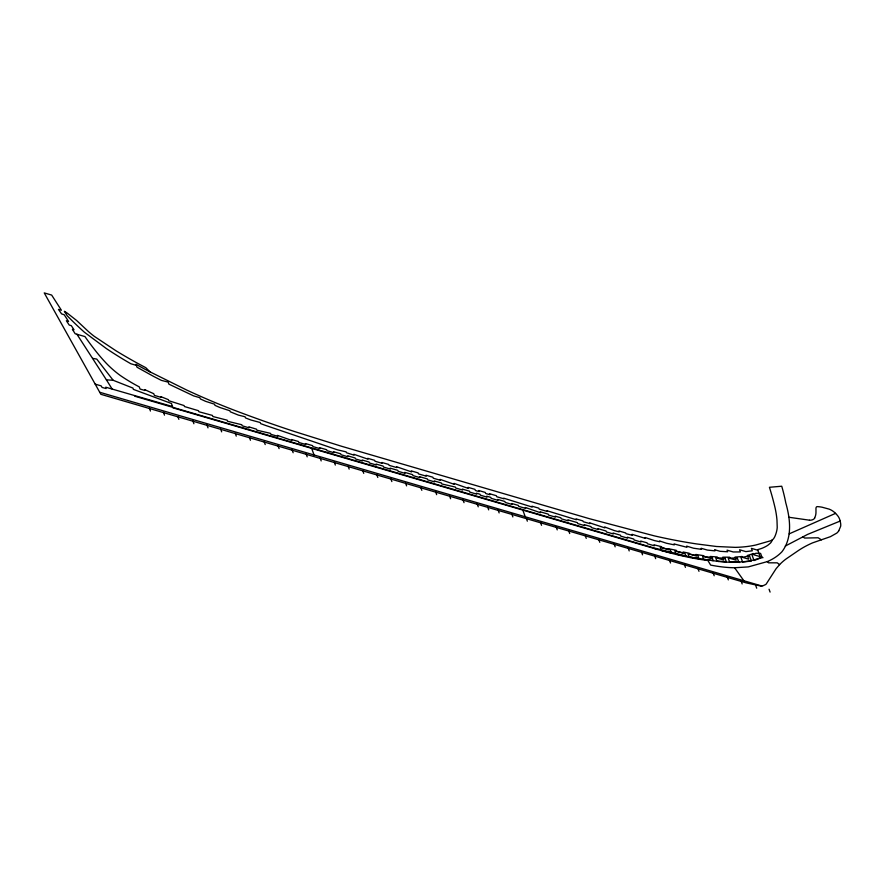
<?xml version="1.0" encoding="UTF-8"?>
<svg xmlns="http://www.w3.org/2000/svg" width="885" height="885" viewBox="0 0 885 885"><rect width="100%" height="100%" fill="white"/><g stroke="black" fill="none" stroke-linecap="round" stroke-linejoin="round"><path stroke-width="1.33" d="M814.587 517.902L815.284 516.375A47.193 22.49 33.1 0 0 815.893 513.643A39.736 18.939 33.1 0 0 815.97 512.194L815.97 508.156A10.996 5.244 33.1 0 1 816.424 507.005A3.584 1.704 33.1 0 1 817.519 506.629L819.3 506.784A36.628 17.457 33.1 0 1 822.154 507.227L829.19 509.14A9.237 4.403 33.1 0 1 835.506 513.311L837.321 515.302A12.434 5.929 33.1 0 1 839.068 517.913L839.5 518.909A26.484 12.622 33.1 0 1 840.197 521.044L840.65 523.466A35.688 17.003 33.1 0 1 840.75 525.137L840.739 525.579A20.41 9.724 33.1 0 1 840.639 526.309L838.77 530.79M785.272 546.067L807.562 534.418L840.197 521.044M789.188 533.854L835.573 513.355M838.77 530.79A43.52 20.742 33.1 0 1 836.79 533.091L830.407 536.675L812.629 542.848A299.296 142.629 33.1 0 0 798.712 550.326L786.201 558.877A204.866 97.627 33.1 0 0 779.707 564.508L776.056 568.745L766.211 584.034A15.764 7.511 33.1 0 1 765.614 584.531L762.947 585.804A10.841 5.166 33.1 0 1 761.941 586.014L761.797 586.025A11.339 5.398 33.1 0 1 760.569 586.003L746.066 582.839L100.868 394.312L44.25 292.913L51.662 295.07L61.386 310.215L58.465 309.407L61.574 313.887L64.229 314.772L68.565 321.465L66.364 320.746L69.229 325.06L71.331 325.669L73.997 329.773L72.415 329.408L75.192 333.767L84.938 336.565A243.032 115.813 33.1 0 0 95.326 350.526A121.013 57.669 33.1 0 0 104.817 361.677A55.169 26.285 33.1 0 0 120.283 375.483A89.584 42.69 33.1 0 0 139.266 386.878L140.051 389.046L145.029 390.506L144.709 389.599A134.144 63.919 33.1 0 0 153.747 393.681L154.377 395.396L161.269 397.409L161.026 396.723L168.382 399.655L168.769 400.717L184.113 405.573L184.456 406.547L198.472 410.695L198.848 411.735L212.455 415.419L212.854 416.514L227.18 420.187L227.578 421.282L241.826 424.745L242.213 425.807L249.116 427.831L248.751 426.835L256.473 429.17L256.849 430.187L270.5 433.351L270.854 434.303L277.746 436.316L277.403 435.365L291.851 440.442L291.508 439.491L298.488 441.526L298.831 442.478L305.723 444.491L305.38 443.54L312.582 445.631L312.925 446.582L319.817 448.595L319.474 447.644L326.665 449.713L327.007 450.664L333.91 452.689L333.568 451.737L340.703 453.795L341.046 454.746L347.949 456.76L347.606 455.808L355.173 457.999L355.516 458.95L362.419 460.963L362.076 460.012L369.1 462.025L369.443 462.977L376.335 465.001L375.992 464.05L383.183 466.107L383.526 467.059L390.429 469.083L390.075 468.132L397.808 470.355L398.161 471.307L405.053 473.32L404.71 472.369L412.609 474.637L412.952 475.588L419.855 477.612L419.501 476.661L427.344 478.918L427.698 479.869L434.59 481.882L434.247 480.931L441.438 483.011L441.781 483.962L455.366 487.06L455.709 488.011L462.612 490.036L462.269 489.084L469.459 491.164L469.802 492.115L476.705 494.129L476.362 493.188L480.035 494.25L480.389 495.202L487.027 497.138L486.684 496.186L490.799 497.381L491.142 498.332L498.034 500.346L497.691 499.394L504.892 501.485L505.235 502.437L512.138 504.45L511.784 503.51L518.389 505.435L518.732 506.386L525.635 508.399L525.292 507.448L540.492 512.736L540.149 511.784L548.213 514.13L548.567 515.081L555.459 517.094L555.116 516.143L560.902 517.836L561.245 518.787L568.148 520.8L567.794 519.849L577.396 522.637L577.739 523.588L584.631 525.613L584.288 524.661L591.003 526.608L591.346 527.56L598.238 529.573L597.895 528.622L606.07 531L606.424 531.951L613.316 533.965L612.973 533.013L620.385 535.171L620.728 536.122L627.631 538.135L627.288 537.184L633.76 539.042L634.114 539.994L641.005 542.007L640.663 541.056L647.057 542.804L647.4 543.755L654.292 545.768L653.949 544.817L661.615 546.709L661.958 547.66L668.85 549.673L668.507 548.722L676.295 550.315L676.649 551.266L683.541 553.28L683.076 551.997L689.238 553.236L689.526 554.021L696.418 556.045L695.831 554.441L703.852 555.703L704.161 556.543L711.053 558.557L710.29 556.466L717.204 556.964L717.669 558.247L723.797 560.039L722.746 557.163L729.616 557.196L730.048 558.38L736.176 560.172L735.037 557.041A151.291 72.094 33.1 0 0 742.028 556.488L742.327 557.296L748.71 559.165L747.371 555.47A132.13 62.968 33.1 0 0 753.268 553.49L753.732 554.762L760.115 556.632L757.582 549.673L760.868 548.689A91.299 43.509 33.1 0 0 764.009 547.395L765.049 546.886A112.528 53.631 33.1 0 0 767.914 545.215L770.47 543.069A37.845 18.032 33.1 0 0 772.295 539.883A25.765 12.279 33.1 0 0 773.689 538.567L774.618 537.04A133.447 63.587 33.1 0 0 776.377 532.294L776.831 530.392A80.701 38.453 33.1 0 0 777.218 527.294L776.986 520.181A213.23 101.609 33.1 0 0 774.364 504.926A508.93 242.523 33.1 0 0 769.43 487.281L781.743 486.23A379.145 180.673 33.1 0 1 785.78 502.857C790.228 518.654 792.672 537.715 781.964 551.742A156.269 74.462 33.1 0 1 767.24 561.621L748.267 566.909L734.616 567.75A138.58 66.032 33.1 0 1 710.655 565.084L707.878 560.482A233.02 111.045 33.1 0 1 681.97 555.835A320.514 152.74 33.1 0 1 654.823 548.634M761.742 557.318L754.828 559.674A124.42 59.295 33.1 0 1 745.115 561.555L738.378 562.13A156.368 74.517 33.1 0 1 718.686 561.488M809.421 520.181L788.878 517.26M76.918 334.22L106.399 379.842L113.169 380.284L132.971 388.095L133.336 389.356L171.491 403.505L172.863 407.808L657.5 549.463M718.686 561.499L696.041 558.147A269.626 128.491 33.1 0 1 689.924 556.997L652.19 547.45L134.785 396.226M92.648 358.381L96.742 359.078L113.169 380.284M95.193 384.145L101.133 385.871L102.085 387.431L106.156 388.559L105.713 387.199L172.453 406.536M761.863 586.014L99.728 392.265M136.379 365.372L130.847 363.757A194.899 92.881 33.1 0 1 106.477 348.646L84.296 332.14A201.791 96.166 33.1 0 1 67.183 315.746L64.362 311.299A21.439 10.222 33.1 0 1 67.271 313.135L76.597 320.47L88.467 331.587A62.437 29.758 33.1 0 0 94.385 336.422L115.902 350.726A249.382 118.844 33.1 0 0 145.771 367.662L149.974 371.833L186.68 390.042A415.884 198.185 33.1 0 0 237.678 411.514A821.346 391.402 33.1 0 0 294.915 431.659L341.356 446.206L589.344 518.676L654.369 535.879A493.697 235.266 33.1 0 0 696.628 543.932L716.507 546.499L735.203 547.361A183.626 87.504 33.1 0 0 755.967 544.972L769.541 541.089A25.776 12.279 33.1 0 0 772.295 539.883M757.792 550.227L751.398 548.357L752.283 550.791L745.889 551.609L739.583 549.762L740.369 551.941L733.189 551.963L727.039 550.138L727.636 551.775L720.047 551.3L714.549 549.696L714.98 550.868L707.314 550.061L701.141 548.258L701.539 549.342L693.575 548.224L686.638 546.111L687.037 547.195L685.897 547.019L673.972 543.921L674.315 544.872L666.516 543.257L659.513 540.934L659.812 541.775L654.424 540.569L645.121 537.494L645.464 538.423L632.045 534.319L632.41 535.314L626.016 533.699L625.75 532.969L618.847 530.956L619.19 531.885L614.4 530.591L604.599 526.951L604.942 527.891L589.62 522.825L589.908 523.61L583.215 521.707L582.916 520.9L576.024 518.887L576.334 519.749L546.985 510.733L547.24 511.453L539.175 509.096L538.843 508.189L531.94 506.176L532.272 507.083L503.676 498.166L503.919 498.819L496.717 496.717L496.352 495.711L489.449 493.697L489.825 494.704L485.699 493.509L485.312 492.447L478.674 490.5L479.062 491.573L475.378 490.5L474.968 489.361L468.065 487.347L468.486 488.487L454.027 483.376L454.392 484.372L440.122 479.382L440.453 480.312L433.252 478.21L432.898 477.236L426.006 475.223L426.36 476.196L418.505 473.906L418.14 472.911L411.237 470.886L411.613 471.904L396.502 466.738L396.801 467.579L389.057 465.322L388.747 464.47L381.855 462.457L382.165 463.309L374.963 461.218L374.643 460.333L367.74 458.319L368.072 459.204L353.812 454.27L354.133 455.144L352.064 454.536L346.489 452.744L346.168 451.87L337.384 449.812L265.135 425.276L260.621 423.605L260.223 422.521L250.853 419.988L245.51 417.919L245.09 416.78L238.308 415.076L230.288 411.802L229.923 410.773L220.033 407.554L214.966 405.374L214.535 404.191L205.608 401.336L200.364 398.947L199.921 397.73L193.649 395.894L168.902 384.145L168.161 382.11L161.369 380.373L153.702 376.468L137.02 367.231L136.002 364.277A157.331 74.971 33.1 0 0 149.974 371.833M760.458 556.942L763.014 557.694M737.094 561.754L739.65 562.506M697.225 558.225L699.781 558.966M821.413 539.828L818.16 537.781L804.565 538.058L802.806 536.719M779.585 564.641L777.24 562.827L768.556 562.827L767.24 561.621M734.616 567.75L743.887 580.792M106.399 379.842L112.163 389.068M769.054 589.233L770.094 592.087M755.668 585.328L756.697 588.182M741.132 581.08L742.161 583.934M727.304 577.042L728.333 579.885M713.144 572.905L714.184 575.759M697.955 568.469L698.995 571.312M684.404 564.508L685.444 567.351M669.48 560.15L670.52 562.993M654.623 555.802L655.663 558.656M641.503 551.963L642.543 554.818M628.162 548.069L629.202 550.924M614.113 543.965L615.152 546.819M598.769 539.485L599.809 542.339M585.206 535.525L586.246 538.379M568.657 530.69L569.697 533.533M556.189 527.04L557.229 529.894M540.514 522.46L541.554 525.314M526.309 518.311L527.338 521.165M522.814 510.07L525.314 516.928M511.829 514.074L512.857 516.928M498.1 510.07L499.14 512.924M487.657 507.016L488.686 509.871M477.203 503.963L478.243 506.817M462.988 499.815L464.028 502.658M449.547 495.877L450.587 498.731M435.608 491.806L436.648 494.66M420.795 487.48L421.835 490.334M405.551 483.033L406.591 485.876M390.805 478.719L391.845 481.573M376.756 474.614L377.795 477.469M362.717 470.51L363.746 473.364M348.126 466.251L349.166 469.094M334.298 462.202L335.338 465.056M320.138 458.065L321.178 460.919M311.664 448.374L314.098 455.056M306.144 453.983L307.183 456.837M292.105 449.879L293.145 452.733M278.056 445.774L279.096 448.629M264.173 441.715L265.212 444.569M249.426 437.411L250.455 440.254M235.211 433.252L236.251 436.106M220.619 428.993L221.659 431.847M206.957 424.999L207.997 427.853M192.853 420.884L193.892 423.727M177.83 416.492L178.87 419.346M163.459 412.288L164.499 415.142M149.41 408.184L150.45 411.038M814.786 518.035A17.114 8.153 33.1 0 1 809.487 520.269M762.073 557.506L754.031 560.515L751.973 554.851L755.967 553.269L760.58 553.402L762.073 557.506M749.495 555.835L741.01 557.627L742.615 562.008L751.398 561.068L749.495 555.835M737.26 557.915L728.222 558.181L729.605 561.964L738.798 562.13L737.26 557.915M725.003 558.169L715.733 557.804L716.905 561.035L726.319 561.798L725.003 558.169M712.115 557.517L702.568 556.399L703.663 559.397L713.255 560.648L712.115 557.517M698.962 558.667L689.194 556.93L688.087 553.91L697.867 555.68L698.962 558.667M685.975 556.289L676.063 554.132L674.923 551.012L684.868 553.247L685.975 556.289M671.461 553.037L661.405 550.481L660.243 547.295L670.321 549.895L671.461 553.037"/></g></svg>
